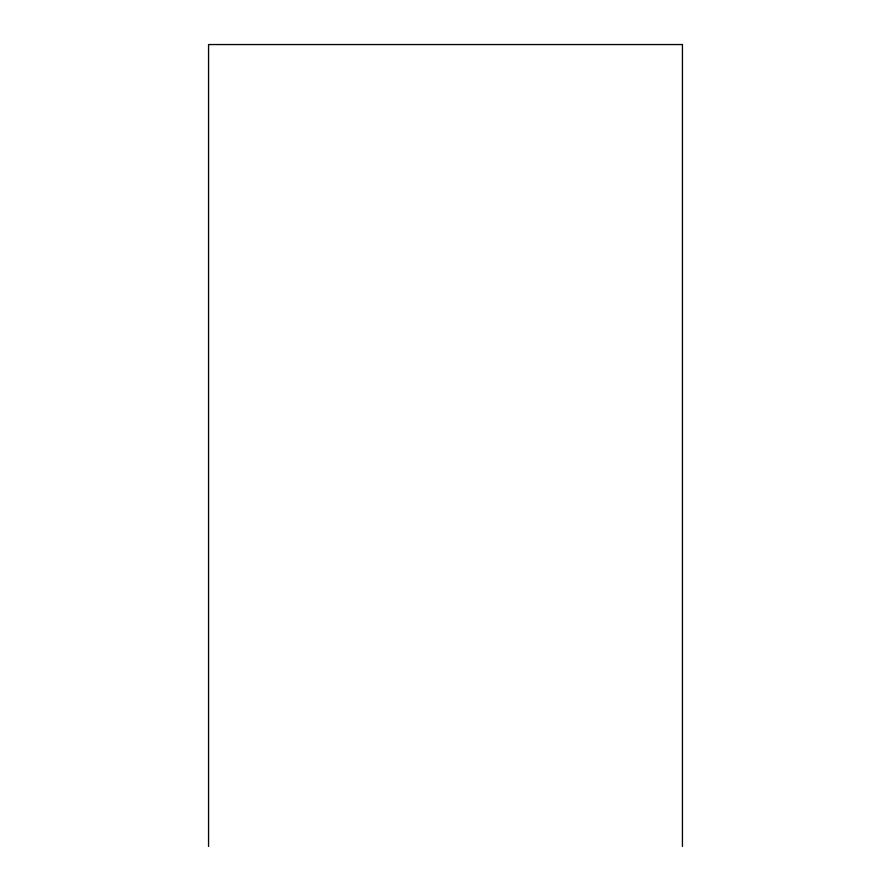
<?xml version="1.0" encoding="UTF-8"?>
<svg xmlns="http://www.w3.org/2000/svg" width="891" height="891" viewBox="0 0 891 891"><rect width="100%" height="100%" fill="white"/><g stroke="black" fill="none" stroke-linecap="round" stroke-linejoin="round"><path stroke-width="1.34" d="M682.439 846.45L682.439 44.55L208.561 44.55L208.561 846.45"/></g></svg>
